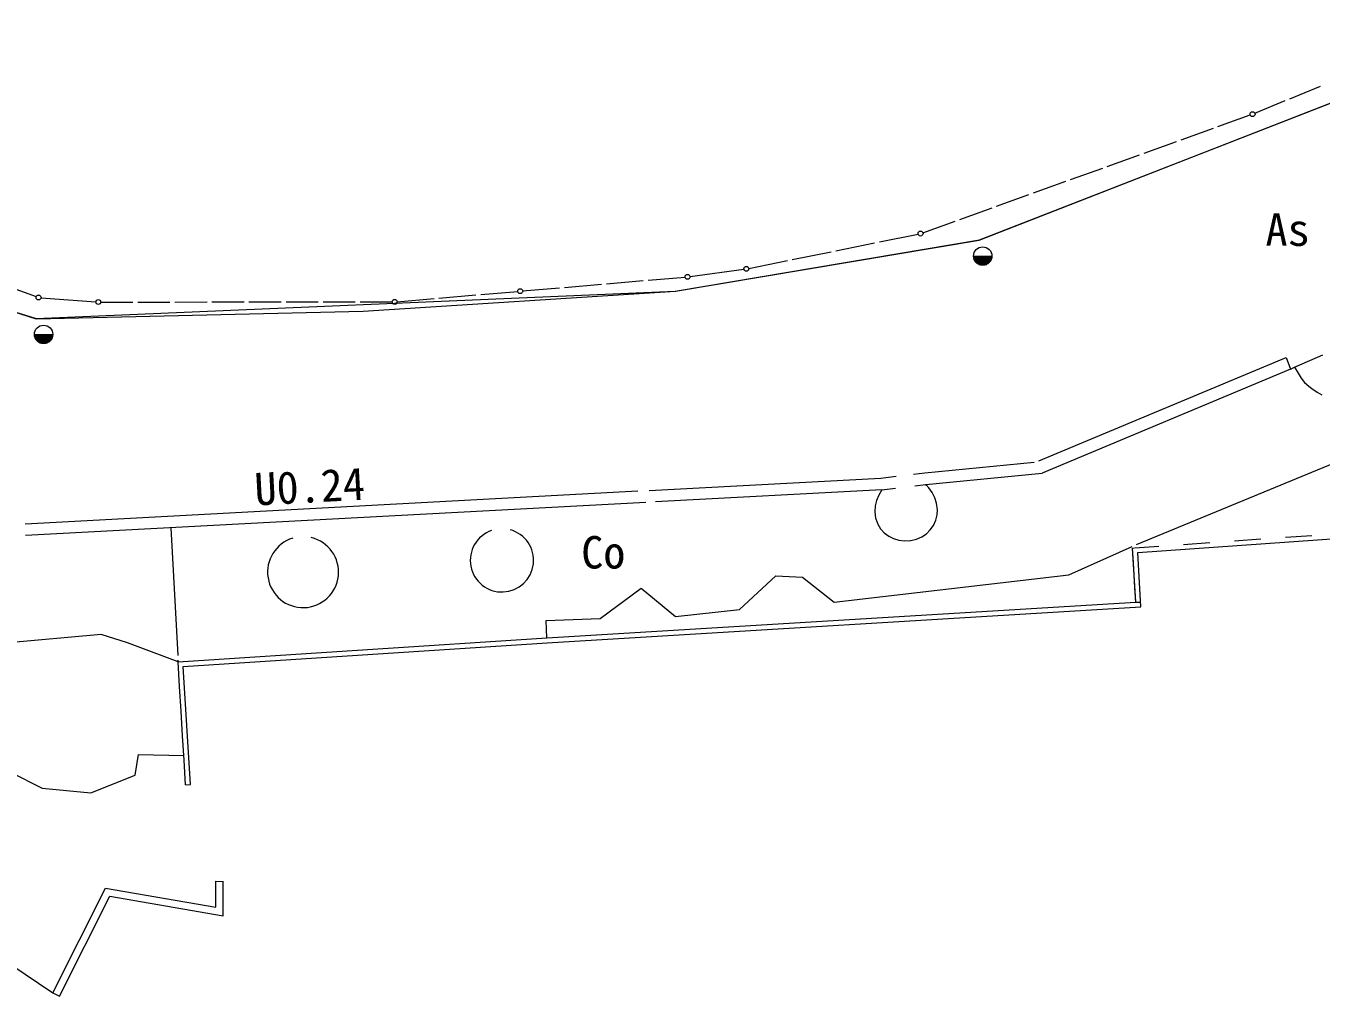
# Model space of a CAD drawing. Units: millimetres, scale not verified. Extents: x 0 to 420500, y 0 to 297000.
# Drawn here: x 231461 to 257783, y 65667 to 85391 of the extents above; entities that cross this region are included whole.
import ezdxf
from ezdxf.enums import TextEntityAlignment as Align

# ---------------------------------------------------------------- set-up
doc = ezdxf.new("R2010")
doc.units = ezdxf.units.MM
doc.header["$LTSCALE"] = 500
for name, color, linetype, lineweight in [('公園現況施設', 7, 'Continuous', 18), ('周辺現況', 8, 'Continuous', 18), ('外周（境界）線', 33, 'Continuous', 18)]:
    doc.layers.add(name, color=color, linetype=linetype, lineweight=lineweight)
doc.styles.add('ＭＳ ゴシック', font='')
doc.styles.get('ＭＳ ゴシック').set_extended_font_data('MS Gothic')

msp = doc.modelspace()

# ---------------------------------------------------------------- linework, layer by layer
at = {"layer": '公園現況施設'}
for p, q in [((250835.8, 81037.6), (261116.3, 85048.3)), ((257148.1, 83910.6), (257767.8, 84167.2)), ((256436.1, 83615.7), (257055.7, 83872.3)), ((255687.2, 83343.7), (256342.8, 83579.6)), ((254937.6, 83073.9), (255593.1, 83309.8)), ((254187.9, 82804.2), (254843.5, 83040.1)), ((253438.2, 82534.4), (254093.8, 82770.3)), ((252688.5, 82264.6), (253344.1, 82500.5)), ((251938.9, 81994.9), (252594.4, 82230.8)), ((251189.2, 81725.1), (251844.8, 81961)), ((250439.5, 81455.4), (251095.1, 81691.3)), ((249689.8, 81185.6), (250345.4, 81421.5)), ((248806.6, 80999.4), (249593.8, 81158.7)), ((244662.8, 79995.8), (250835.8, 81037.6)), ((247921.3, 80820.1), (248708.5, 80979.5)), ((246150.8, 80461.7), (246938, 80621)), ((247036, 80640.9), (247823.3, 80800.3)), ((250718.3, 80711.6), (251093.3, 80711.6)), ((250718.3, 80692.9), (251092.3, 80692.9)), ((250722.1, 80674.1), (251089.5, 80674.1)), ((250727, 80655.4), (251084.6, 80655.4)), ((250734, 80636.6), (251077.6, 80636.6)), ((250743.4, 80617.9), (251068.3, 80617.9)), ((251055.8, 80599.1), (250755.8, 80599.1)), ((250771.9, 80580.4), (251039.7, 80580.4)), ((251018.3, 80561.6), (250793.1, 80561.6)), ((244107.3, 80220.2), (244858, 80284.5)), ((244957.3, 80295.5), (246052.2, 80445)), ((250823.7, 80542.9), (250987.2, 80542.9)), ((250924.5, 80524.1), (250887, 80524.1)), ((229162.7, 80220.1), (231672.7, 79437)), ((231014.2, 80125.1), (231671.8, 79886.1)), ((241556.4, 80001.7), (242307.1, 80066)), ((242406.7, 80074.5), (243157.4, 80138.8)), ((243257, 80147.3), (244007.7, 80211.7)), ((231768.6, 79865.3), (232883.9, 79780.8)), ((232983.7, 79777), (233636.5, 79777.2)), ((233736.5, 79777.3), (234389.3, 79777.5)), ((234489.3, 79777.5), (235142, 79777.7)), ((235242, 79777.7), (235894.8, 79777.9)), ((235994.8, 79778), (236647.5, 79778.2)), ((236747.5, 79778.2), (237400.3, 79778.4)), ((237500.3, 79778.4), (238153, 79778.6)), ((238253, 79778.7), (238905.8, 79778.9)), ((238317.8, 79593.9), (244662.8, 79995.8)), ((239005.6, 79783.1), (239756.2, 79847.5)), ((239855.9, 79856), (240606.5, 79920.3)), ((240706.2, 79928.8), (241456.8, 79993.1)), ((231672.7, 79437), (238317.8, 79593.9)), ((231632.2, 79119), (232007.2, 79119)), ((231632.2, 79100.3), (232006.3, 79100.3)), ((231636, 79081.5), (232003.4, 79081.5)), ((231640.9, 79062.8), (231998.6, 79062.8)), ((231647.9, 79044), (231991.5, 79044)), ((231657.3, 79025.3), (231982.2, 79025.3)), ((231969.7, 79006.5), (231669.7, 79006.5)), ((231685.9, 78987.8), (231953.6, 78987.8)), ((231932.2, 78969), (231707.1, 78969)), ((231737.7, 78950.3), (231901.1, 78950.3)), ((231838.5, 78931.5), (231801, 78931.5))]:
    msp.add_line(p, q, dxfattribs=at)
for centre, radius in [((256389.9, 83596.5), 50), ((249642.8, 81168.7), 50), ((250905.8, 80711.6), 187.5), ((244907.8, 80288.8), 50), ((246101.8, 80451.7), 50), ((241506.6, 79997.4), 50), ((231718.7, 79869), 50), ((232933.7, 79777), 50), ((238955.8, 79778.9), 50), ((231819.7, 79119), 187.5)]:
    msp.add_circle(centre, radius, dxfattribs=at)
at = {"layer": '周辺現況'}
for p, q in [((250835.8, 81037.6), (261116.3, 85048.3)), ((244662.8, 79995.8), (250835.8, 81037.6)), ((250718.3, 80711.6), (251093.3, 80711.6)), ((250718.3, 80692.9), (251092.3, 80692.9)), ((250722.1, 80674.1), (251089.5, 80674.1)), ((250727, 80655.4), (251084.6, 80655.4)), ((250734, 80636.6), (251077.6, 80636.6)), ((250743.4, 80617.9), (251068.3, 80617.9)), ((251055.8, 80599.1), (250755.8, 80599.1)), ((250771.9, 80580.4), (251039.7, 80580.4)), ((251018.3, 80561.6), (250793.1, 80561.6)), ((250823.7, 80542.9), (250987.2, 80542.9)), ((250924.5, 80524.1), (250887, 80524.1)), ((238317.8, 79593.9), (244662.8, 79995.8)), ((231672.7, 79437), (238317.8, 79593.9)), ((231632.2, 79119), (232007.2, 79119)), ((231632.2, 79100.3), (232006.3, 79100.3)), ((231636, 79081.5), (232003.4, 79081.5)), ((231640.9, 79062.8), (231998.6, 79062.8)), ((231647.9, 79044), (231991.5, 79044)), ((231657.3, 79025.3), (231982.2, 79025.3)), ((231969.7, 79006.5), (231669.7, 79006.5)), ((231685.9, 78987.8), (231953.6, 78987.8)), ((231932.2, 78969), (231707.1, 78969)), ((231737.7, 78950.3), (231901.1, 78950.3)), ((231838.5, 78931.5), (231801, 78931.5)), ((252046.8, 76549.9), (257070.8, 78652.5)), ((257070.8, 78652.5), (257159.8, 78413.5)), ((257159.8, 78413.5), (252110.7, 76296.6)), ((254032.9, 74846.7), (262329.8, 78276.4)), ((249726.8, 76306.3), (251951.4, 76522.3)), ((244124.6, 75947.6), (248833, 76198.9)), ((248833, 76198.9), (249147.5, 76236.7)), ((249498.3, 76278.8), (249726.8, 76306.3)), ((249752.7, 76067.7), (252110.7, 76296.6)), ((231442.9, 75270.7), (243899.3, 75935.6)), ((248853.7, 75959.7), (244259.2, 75714.4)), ((248853.7, 75959.7), (249134.3, 75993.4)), ((249527.9, 76040.7), (249752.7, 76067.7)), ((244058.1, 75703.7), (231455.6, 75031)), ((234407.9, 75188.6), (234546.6, 72590.9)), ((257057.3, 74995.4), (257594.3, 75033.4)), ((253968.1, 74473.6), (253949.8, 74775.6)), ((253998.9, 74779.1), (254486.8, 74813.6)), ((254985.6, 74848.9), (255522.7, 74886.8)), ((256021.4, 74922.1), (256558.5, 74960.1)), ((253998.3, 73974.5), (253968.1, 74473.6)), ((254016.7, 73672.6), (253998.3, 73974.5)), ((242050.6, 72946.8), (254016.7, 73672.6)), ((254016.7, 73672.6), (254116.5, 73678.6)), ((234553.6, 72459), (242050.6, 72946.8)), ((234551.8, 72492.9), (234553.6, 72459)), ((234584.4, 71959.3), (234553.6, 72459)), ((234615.2, 71460.3), (234584.4, 71959.3)), ((234646, 70960.6), (234615.2, 71460.3)), ((234676.7, 70461.6), (234646, 70960.6)), ((234707.5, 69962), (234676.7, 70461.6)), ((234707.5, 69962), (234807.4, 69968.1)), ((235319.5, 68001.9), (235471.8, 67997.6)), ((235319.5, 67473.9), (235319.5, 68001.9)), ((235469.5, 67295.7), (235469.5, 68001.9)), ((232009.5, 65734), (233080.5, 67862)), ((232143.4, 65666.6), (233164.5, 67695.2)), ((233080.5, 67862), (235319.5, 67473.9)), ((233164.5, 67695.2), (235469.5, 67295.7)), ((230180.3, 66958.4), (232009.5, 65734)), ((232009.5, 65734), (232143.4, 65666.6))]:
    msp.add_line(p, q, dxfattribs=at)
for points in [[(234807.4, 69968.1), (234659.5, 72365.6), (242056.9, 72847), (254122.5, 73578.8), (254055.6, 74682.8), (261843.4, 75233.6), (261798.5, 75987.1), (263998.3, 76129.9), (263965.3, 77000.9), (265590.2, 77122.9), (273569.9, 80616.6)], [(257159.8, 78413.5), (257241.8, 78449.5), (257818.6, 78701.7)], [(257241.8, 78449.5), (257313.6, 78329), (257377.3, 78229), (257445.5, 78142.9), (257531.1, 78064.3), (257596.7, 78017.5), (257701.1, 77945.7), (257799.2, 77890.2)], [(248853.7, 75959.7), (248796.2, 75852.7), (248750.4, 75744.2), (248720.7, 75631.8), (248711.9, 75513.1), (248728.5, 75385.8), (248731.7, 75372.7), (248771.9, 75261.4), (248830.9, 75164.4), (248906.2, 75082.7), (248995.2, 75016.8), (249095.4, 74967.8), (249204.1, 74936.3), (249319, 74923.2), (249437.4, 74929.4), (249446.7, 74930.7), (249562.2, 74958.2), (249667.6, 75004.3), (249760.9, 75067.3), (249840.3, 75145.3), (249904.1, 75236.5), (249950.4, 75339.1), (249977.3, 75451.4), (249983.7, 75555.6), (249969.6, 75685.3), (249934.3, 75799.1), (249880.7, 75901.9), (249811.3, 75998.6), (249752.7, 76067.7)], [(242050.6, 72946.8), (242034.6, 73302.8), (243133.6, 73340.8), (243963.6, 73959.8), (244661.6, 73384.8), (245965.6, 73524.7), (246704.7, 74212.7), (247242.7, 74183.7), (247885.6, 73677.7), (252657.7, 74231.6), (253941.1, 74807.1)], [(254016.7, 73672.6), (253949.8, 74775.6), (253981.4, 74777.8)], [(234553.6, 72459), (233525.6, 72849), (232992.6, 73015), (231031.6, 72843), (230453.6, 72131), (230417.6, 71113), (231145.6, 70220), (231789.5, 69893), (232781.5, 69796), (233684.6, 70157), (233747.6, 70578), (234670.4, 70561.1)]]:
    msp.add_lwpolyline(points, dxfattribs=at)
for centre in [(250905.8, 80711.6), (231819.7, 79119)]:
    msp.add_circle(centre, 187.5, dxfattribs=at)
for centre, radius, start, end in [((249343.3, 75562.7), 640.4, 49.19569, 51.80656), ((241136, 74524.9), 643.1, 109.14686, 75.23882), ((237093.2, 74285.8), 721.4, 106.82558, 76.57802)]:
    msp.add_arc(centre, radius, start, end, dxfattribs=at)
at = {"layer": '外周（境界）線'}
msp.add_lwpolyline([(167103.4, 100646.7), (176733.4, 99547.7), (186891.1, 98347), (194139.4, 96251.7), (196244.4, 95492.7), (201403.4, 93243.7), (206444.4, 90634.7), (218076.4, 84678.7), (229164.4, 80222.7), (231668.4, 79441.7), (244652.4, 79998.7), (250839.4, 81038.7), (261160.4, 85062.7), (268167.4, 88440.7), (274279.4, 92509.7), (288704.4, 106895.7)], dxfattribs=at)

# ---------------------------------------------------------------- texts
at = {"layer": '周辺現況', "color": 7, "style": 'ＭＳ ゴシック'}
for s, rotation, p in [('As', 359.999, (257101.1, 81249.3)), ('U0.24', 3.055, (237227.2, 76029.3))]:
    msp.add_text(s, height=659.8, rotation=rotation, dxfattribs=at).set_placement(p, align=Align.MIDDLE_CENTER)
msp.add_text('Co', height=659.8, dxfattribs=at).set_placement((243195.2, 74689.3), align=Align.MIDDLE_CENTER)

doc.saveas('drawing.dxf')
